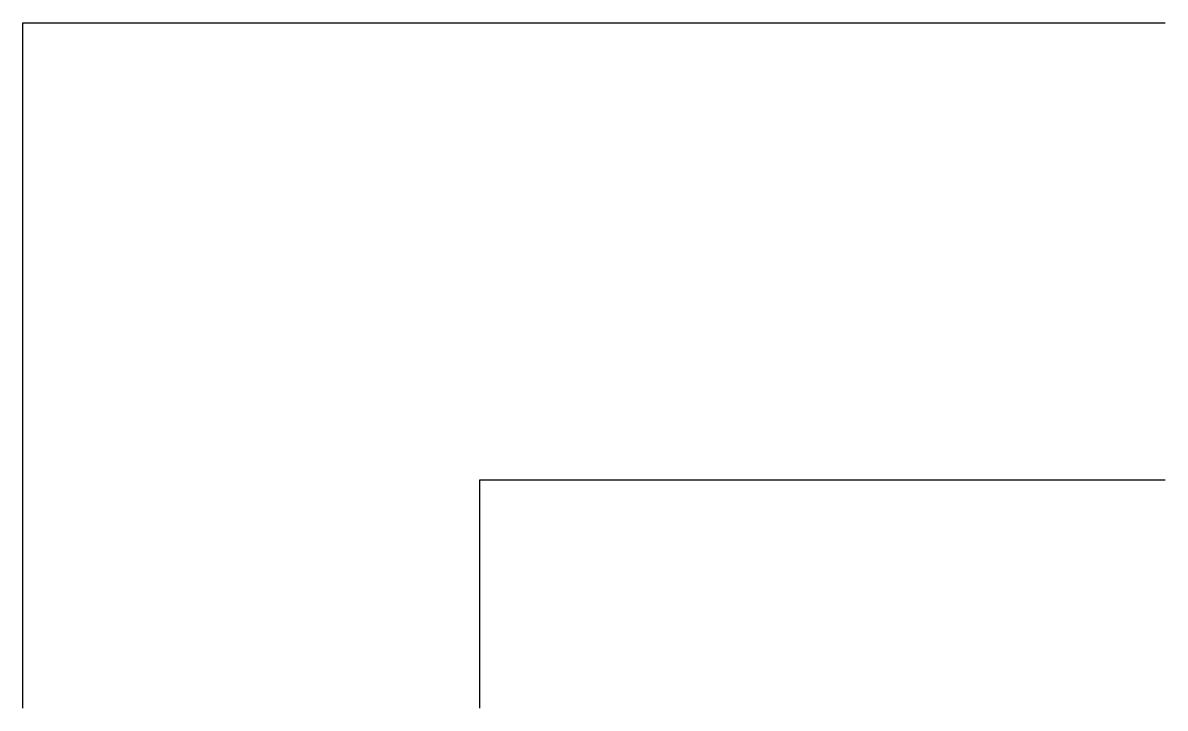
# Model space of a CAD drawing. Header units: inches. Extents: x -1.25 to 0, y -0.75 to 0.
import ezdxf

# ---------------------------------------------------------------- set-up
doc = ezdxf.new("R2010")
doc.units = ezdxf.units.IN
doc.header["$MEASUREMENT"] = 0

msp = doc.modelspace()

# ---------------------------------------------------------------- linework, layer by layer
for p, q in [((-1.25, 0), (0, 0)), ((-1.25, -0.75), (-1.25, 0)), ((-0.75, -0.5), (0, -0.5)), ((-0.75, -0.75), (-0.75, -0.5))]:
    msp.add_line(p, q)

doc.saveas('drawing.dxf')
